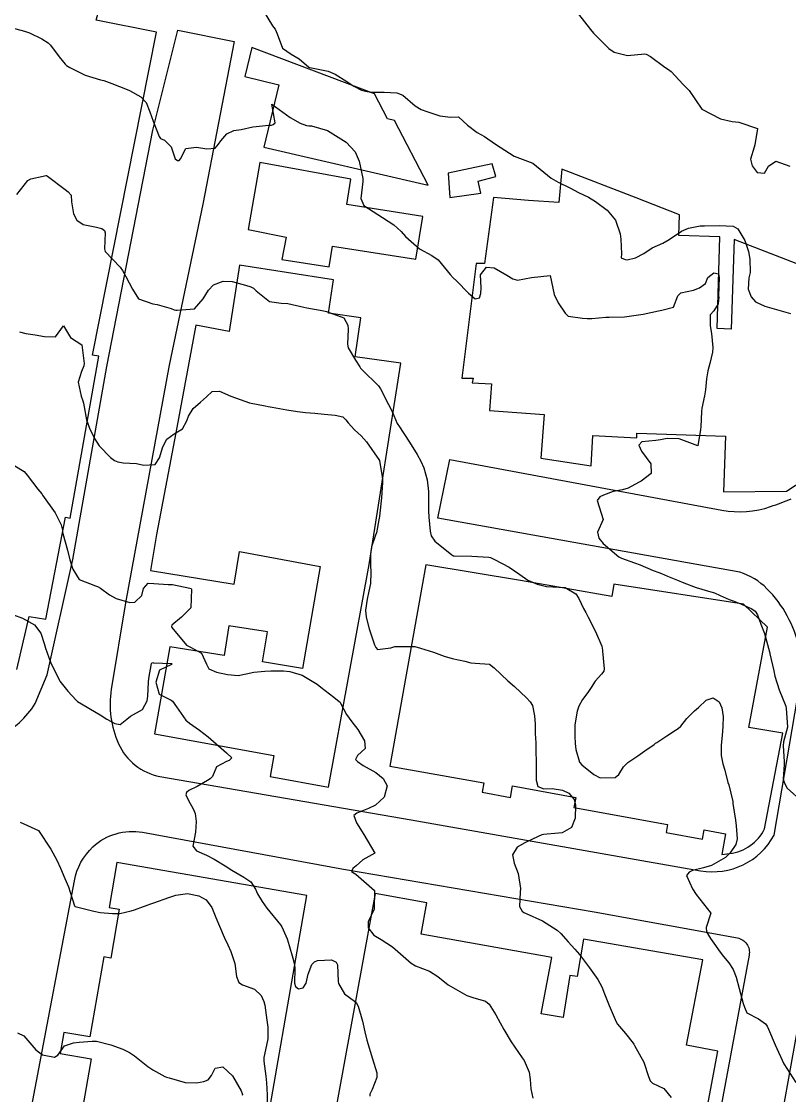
# Model space of a CAD drawing. Header units: metres. Extents: x 307586 to 320046, y 7427249 to 7434250.
# Drawn here: x 310984.7 to 311066.8, y 7432250.1 to 7432365 of the extents above; entities that cross this region are included whole.
import ezdxf

# ---------------------------------------------------------------- set-up
doc = ezdxf.new("R2010")
doc.units = ezdxf.units.M
doc.header["$MEASUREMENT"] = 0
for name, color, linetype in [('Curvas de Nivel 1m', 11, 'Continuous'), ('Curvas de Nivel 5m', 15, 'Continuous'), ('Edificações', 30, 'Continuous'), ('Vias Primárias', 230, 'Continuous')]:
    doc.layers.add(name, color=color, linetype=linetype)

msp = doc.modelspace()

# ---------------------------------------------------------------- linework, layer by layer
at = {"layer": 'Curvas de Nivel 1m', "flags": 128}
for points, elevation in [([(311044.27, 7432365.81), (311045.54, 7432364.16), (311045.85, 7432363.79), (311047.52, 7432362.14), (311048.06, 7432361.76), (311049.51, 7432361.38), (311051.35, 7432361.56), (311051.51, 7432361.55), (311051.95, 7432361.28), (311053.5, 7432360.13), (311053.77, 7432359.97), (311054.16, 7432359.69), (311055.47, 7432358.27), (311056.09, 7432357.66), (311057.44, 7432355.65), (311059.43, 7432354.63), (311060.69, 7432354.34), (311061.42, 7432354.25), (311063.41, 7432353.58), (311063.13, 7432351.85), (311063.04, 7432351.58), (311062.66, 7432350.31), (311062.82, 7432349.59), (311063.36, 7432348.88), (311064.14, 7432348.79), (311064.57, 7432349.56), (311065.38, 7432350.09), (311066.86, 7432349.54)], 734), ([(310983.53, 7432364.37), (310985, 7432363.99), (310985.53, 7432363.82), (310986.85, 7432363.16), (310987.52, 7432362.74), (310987.77, 7432362.49), (310988.71, 7432361.26), (310989.34, 7432360.47), (310989.49, 7432360.32), (310989.84, 7432360.11), (310991.48, 7432359.28), (310993.12, 7432358.78), (310993.47, 7432358.7), (310994.35, 7432358.41), (310995.15, 7432358.08), (310995.46, 7432357.95), (310996.21, 7432357.63), (310997.45, 7432356.97), (310998.02, 7432356.36), (310998.41, 7432355.38), (310998.75, 7432354.36), (310999.4, 7432352.71), (310999.55, 7432352.5), (310999.98, 7432352.34), (311000.67, 7432351.61), (311001.1, 7432350.32), (311001.37, 7432350.17), (311001.53, 7432350.16), (311001.7, 7432350.32), (311002.26, 7432351.44), (311003.39, 7432351.6), (311004.5, 7432351.4), (311005.39, 7432351.48), (311005.75, 7432351.9), (311005.98, 7432352.26), (311006.65, 7432353.01), (311007.4, 7432353.37), (311008.16, 7432353.49), (311009.41, 7432353.77), (311011.13, 7432353.92), (311011.41, 7432353.94), (311011.59, 7432354.02), (311011.81, 7432354.2), (311011.44, 7432356.2), (311013.42, 7432354.76), (311014.48, 7432354.16), (311015.17, 7432353.91), (311015.41, 7432353.88), (311015.69, 7432353.86), (311017.41, 7432353.36), (311019.39, 7432352.11), (311020.37, 7432351.08), (311020.81, 7432350.09), (311021.19, 7432348.24), (311021.2, 7432348.08), (311021.18, 7432347.92), (311020.97, 7432346.09), (311021.31, 7432345.33), (311023.29, 7432344.06), (311024.5, 7432343.26), (311025.28, 7432342.56), (311025.76, 7432342.03), (311027.26, 7432340.7), (311028.56, 7432340), (311029.25, 7432339.52), (311030.52, 7432337.97), (311030.86, 7432337.61), (311031.22, 7432337.29), (311032.5, 7432335.95), (311033.19, 7432335.37), (311033.66, 7432335.47), (311033.82, 7432335.93), (311033.83, 7432336.55), (311033.77, 7432337.93), (311034.43, 7432338.73), (311035.23, 7432338.68), (311036.58, 7432337.9), (311037.22, 7432337.5), (311037.73, 7432337.37), (311039.22, 7432337.64), (311041.22, 7432337.84), (311041.66, 7432335.84), (311042.1, 7432334.92), (311042.83, 7432333.82), (311043.17, 7432333.52), (311044.67, 7432333.3), (311045.17, 7432333.27), (311045.68, 7432333.27), (311047.17, 7432333.39), (311047.54, 7432333.4), (311049.17, 7432333.44), (311051.17, 7432333.72), (311052.8, 7432334.09), (311053.18, 7432334.13), (311054.41, 7432334.46), (311054.87, 7432335.67), (311055.21, 7432336), (311056.57, 7432336.3), (311057.21, 7432336.52), (311057.86, 7432337), (311058.11, 7432337.64), (311058.74, 7432338.13), (311059.23, 7432338.04), (311059.3, 7432337.63), (311059.25, 7432335.68), (311059.25, 7432335.63), (311059.27, 7432335.56), (311059.19, 7432334.82), (311058.73, 7432334.09), (311058.34, 7432333.64), (311058.33, 7432332.47), (311058.5, 7432331.64), (311058.64, 7432330.14), (311058.59, 7432329.64), (311058.31, 7432328.44), (311058.1, 7432327.64), (311057.95, 7432326.79), (311057.84, 7432325.64), (311057.74, 7432324.98), (311057.45, 7432323.65), (311057.41, 7432323.29), (311057.33, 7432321.65), (311057.3, 7432321.38), (311057.01, 7432319.65), (311055.02, 7432320.37), (311053.75, 7432320.42), (311053.02, 7432320.26), (311052.53, 7432320.19), (311051.02, 7432320.05), (311050.71, 7432319.72), (311051, 7432319.07), (311051.98, 7432317.71), (311052.02, 7432316.66), (311050.96, 7432315.87), (311050.69, 7432315.72), (311049.58, 7432315.12), (311048.95, 7432314.93), (311047.97, 7432314.73), (311046.94, 7432314.36), (311046.54, 7432314.17), (311046.25, 7432313.78), (311046.91, 7432311.77), (311046.29, 7432310.38), (311046.43, 7432309.77), (311046.88, 7432309.19), (311048.57, 7432307.75), (311048.86, 7432307.61), (311050.25, 7432307.12), (311050.85, 7432306.91), (311052.24, 7432306.31), (311052.85, 7432306.08), (311053.14, 7432305.99), (311053.79, 7432305.69), (311054.84, 7432305.25), (311055.53, 7432304.96), (311056.83, 7432304.47), (311058.43, 7432304.02), (311058.82, 7432303.9), (311059.4, 7432303.62), (311060.39, 7432303.19), (311060.81, 7432303.06), (311061.69, 7432302.71), (311062.8, 7432302.18), (311063.17, 7432301.95), (311063.4, 7432301.57), (311063.77, 7432300.55), (311064.17, 7432299.56), (311064.69, 7432297.6), (311064.7, 7432297.55), (311064.71, 7432297.52), (311064.74, 7432297.37), (311065.14, 7432295.55), (311065.27, 7432294.99), (311065.72, 7432293.54), (311066.42, 7432291.79), (311066.49, 7432291.53), (311066.6, 7432289.58), (311066.6, 7432289.53), (311066.19, 7432287.97), (311066.15, 7432287.53), (311066.26, 7432285.88), (311066.25, 7432285.53), (311066.16, 7432283.96), (311066.28, 7432283.53), (311066.58, 7432283.01), (311068.24, 7432281.51)], 736), ([(310984.17, 7432346.53), (310985.34, 7432348.01), (310985.66, 7432348.19), (310987, 7432348.49), (310987.27, 7432348.56), (310987.34, 7432348.55), (310987.46, 7432348.49), (310989.33, 7432347.04), (310989.67, 7432346.81), (310989.97, 7432346.46), (310990.04, 7432345.73), (310990.22, 7432344.46), (310990.6, 7432343.76), (310991.28, 7432343.32), (310992.69, 7432343.01), (310993.28, 7432342.89), (310993.54, 7432342.68), (310993.63, 7432342.41), (310993.54, 7432340.7), (310993.64, 7432340.41), (310995.23, 7432338.74), (310995.48, 7432338.39), (310995.84, 7432337.76), (310996.56, 7432336.38), (310997.19, 7432335.37), (310998.71, 7432334.82), (310999.18, 7432334.77), (311000.68, 7432334.33), (311001.02, 7432334.18), (311001.17, 7432334.13), (311001.34, 7432334.15), (311003.17, 7432334.3), (311004.11, 7432335.37), (311004.69, 7432336.28), (311005.21, 7432336.84), (311006.23, 7432337.24), (311007.21, 7432337.21), (311008.63, 7432336.81), (311009.21, 7432336.64), (311009.48, 7432336.5), (311009.77, 7432336.22), (311011.19, 7432335.09), (311012.46, 7432334.91), (311013.18, 7432334.87), (311014.88, 7432334.45), (311015.18, 7432334.38), (311016.62, 7432334.14), (311017.17, 7432334.03), (311017.3, 7432334.01), (311019.16, 7432333.32), (311019.59, 7432332.54), (311019.63, 7432332.1), (311019.54, 7432330.51), (311019.63, 7432330.1), (311020.39, 7432328.81), (311020.85, 7432328.08), (311020.95, 7432327.93), (311021.1, 7432327.76), (311022.85, 7432326.06), (311023.08, 7432325.72), (311023.93, 7432324.05), (311024.33, 7432323.32), (311024.86, 7432322.03), (311024.92, 7432321.92), (311025.03, 7432321.77), (311026.19, 7432320.02), (311026.99, 7432318.71), (311027.4, 7432318.01), (311027.7, 7432317.28), (311028.06, 7432316), (311028.2, 7432314.74), (311028.21, 7432314), (311028.22, 7432312.69), (311028.25, 7432312), (311028.38, 7432310.51), (311028.51, 7432309.99), (311028.88, 7432309.42), (311030.7, 7432307.96), (311030.8, 7432307.9), (311030.86, 7432307.88), (311030.95, 7432307.87), (311032.86, 7432307.82), (311034.66, 7432307.71), (311034.86, 7432307.67), (311035.28, 7432307.48), (311036.85, 7432306.65), (311037.99, 7432305.88), (311038.83, 7432305.27), (311039.85, 7432304.84), (311040.82, 7432304.59), (311042.14, 7432304.51), (311042.82, 7432304.49), (311043.97, 7432303.8), (311044.31, 7432303.3), (311044.8, 7432302.23), (311045.03, 7432301.79), (311045.29, 7432301.29), (311046.07, 7432299.78), (311046.75, 7432298.19), (311046.84, 7432297.77), (311046.84, 7432297.67), (311046.99, 7432295.77), (311046.95, 7432295.54), (311046.71, 7432295.19), (311046.04, 7432294.44), (311045.62, 7432293.78), (311045.24, 7432293.24), (311044.68, 7432292.5), (311044.28, 7432291.8), (311044.13, 7432291.26), (311043.88, 7432289.8), (311043.85, 7432288.59), (311043.89, 7432287.8), (311043.96, 7432287.14), (311044.37, 7432285.79), (311044.6, 7432285.52), (311045.9, 7432284.46), (311046.58, 7432284.11), (311048.19, 7432284.15), (311048.58, 7432284.47), (311049.06, 7432285.28), (311049.53, 7432285.74), (311050.61, 7432286.48), (311051.34, 7432286.99), (311052.35, 7432287.7), (311052.51, 7432287.81), (311052.63, 7432287.89), (311053.72, 7432288.6), (311054.65, 7432289.22), (311054.92, 7432289.4), (311055.22, 7432289.66), (311055.84, 7432290.48), (311056.67, 7432291.29), (311056.87, 7432291.45), (311057.08, 7432291.65), (311057.9, 7432292.42), (311058.68, 7432292.68), (311059.29, 7432292.24), (311059.59, 7432291.62), (311059.73, 7432290.68), (311059.68, 7432289.61), (311059.61, 7432288.64), (311059.52, 7432287.62), (311059.52, 7432286.52), (311059.7, 7432285.61), (311059.9, 7432284.92), (311060.25, 7432283.6), (311060.33, 7432283.35), (311060.57, 7432282.47), (311060.75, 7432281.6), (311060.78, 7432281.37), (311061.05, 7432279.59), (311061.13, 7432278.98), (311061.23, 7432277.59), (311061.09, 7432277), (311060.49, 7432276.09), (311059.98, 7432275.61), (311058.47, 7432274.74), (311057.62, 7432274.49), (311056.47, 7432274.19), (311056.1, 7432274.02), (311055.81, 7432273.66), (311056.44, 7432272.24), (311056.86, 7432271.65), (311058.41, 7432269.63), (311057.9, 7432268.12), (311057.95, 7432267.63), (311058.38, 7432266.93), (311058.93, 7432266.18), (311059.31, 7432265.62), (311059.77, 7432265.02), (311060.35, 7432264.31), (311060.8, 7432263.6), (311061.11, 7432262.81), (311061.46, 7432261.59), (311061.89, 7432259.99), (311062.01, 7432259.58), (311062.28, 7432258.97), (311063.51, 7432258.33), (311064.27, 7432257.81), (311064.45, 7432257.55), (311064.59, 7432257.22), (311065.29, 7432255.54), (311066.22, 7432253.53), (311067.49, 7432251.52)], 737), ([(310984.45, 7432331.83), (310985.14, 7432331.66), (310986.15, 7432331.49), (310987.14, 7432331.33), (310988.31, 7432331.31), (310989.15, 7432332.47), (310989.93, 7432331.24), (310991.13, 7432330.44), (310991.36, 7432328.44), (310991.35, 7432328.18), (310991.09, 7432327.57), (310990.72, 7432326.45), (310991.06, 7432324.95), (310991.25, 7432324.44), (310991.31, 7432324.18), (310991.62, 7432322.43), (310991.94, 7432321.51), (310992.48, 7432320.43), (310993, 7432319.65), (310994.18, 7432318.4), (310994.64, 7432318.06), (310994.98, 7432317.91), (310995.56, 7432317.81), (310996.98, 7432317.74), (310997.77, 7432317.57), (310998.98, 7432317.63), (310999.43, 7432318.34), (310999.81, 7432319.53), (311000.23, 7432320.33), (311001.02, 7432320.93), (311001.89, 7432321.44), (311002.36, 7432322.31), (311002.53, 7432322.81), (311003.05, 7432323.63), (311003.81, 7432324.29), (311004.47, 7432324.87), (311005.07, 7432325.46), (311005.85, 7432325.48), (311007.06, 7432324.96), (311009.05, 7432324.23), (311010.74, 7432323.9), (311011.05, 7432323.84), (311011.49, 7432323.76), (311013.05, 7432323.48), (311014.19, 7432323.31), (311015.04, 7432323.21), (311016.05, 7432323.13), (311017.04, 7432323.03), (311018.23, 7432322.93), (311019.04, 7432322.73), (311019.36, 7432322.43), (311019.61, 7432322.1), (311020.29, 7432321.36), (311021.02, 7432320.7), (311021.57, 7432320.07), (311022.98, 7432318.06), (311023.24, 7432316.33), (311023.28, 7432316.06), (311023.3, 7432315.72), (311023.17, 7432314.06), (311022.97, 7432312.12), (311022.96, 7432312.06), (311022.91, 7432311.7), (311022.64, 7432310.32), (311022.55, 7432310.06), (311022.1, 7432308.84), (311022, 7432308.07), (311022, 7432306.92), (311022.05, 7432306.07), (311022.01, 7432304.89), (311021.84, 7432304.07), (311021.64, 7432303.24), (311021.47, 7432302.07), (311021.54, 7432301.32), (311021.88, 7432300.07), (311022.45, 7432298.36), (311022.57, 7432298.06), (311022.74, 7432297.86), (311024.17, 7432298.04), (311024.62, 7432298.16), (311024.75, 7432298.18), (311026.59, 7432298.17), (311026.75, 7432298.15), (311027.37, 7432298), (311028.74, 7432297.56), (311029.9, 7432297.14), (311030.73, 7432296.89), (311032.1, 7432296.58), (311032.73, 7432296.43), (311033.19, 7432296.4), (311034.73, 7432296.27), (311035.23, 7432295.9), (311036.7, 7432294.51), (311037.42, 7432293.88), (311038.68, 7432292.69), (311039.07, 7432292.26), (311039.33, 7432291.86), (311039.56, 7432290.75), (311039.61, 7432289.86), (311039.64, 7432288.85), (311039.68, 7432287.85), (311039.7, 7432286.94), (311039.72, 7432285.85), (311039.72, 7432284.71), (311039.73, 7432283.85), (311039.92, 7432283.2), (311040.56, 7432282.95), (311041.43, 7432282.97), (311042.56, 7432282.78), (311043.21, 7432282.46), (311043.79, 7432281.8), (311043.95, 7432281.21), (311043.9, 7432279.8), (311043.5, 7432278.82), (311042.51, 7432278.25), (311042.13, 7432278.2), (311040.51, 7432278.06), (311040.33, 7432278.01), (311039.94, 7432277.85), (311038.5, 7432277.17), (311037.68, 7432276.69), (311037.19, 7432275.88), (311037.36, 7432274.99), (311037.8, 7432273.88), (311038.05, 7432272.26), (311038.03, 7432271.87), (311037.95, 7432270.34), (311038.23, 7432269.87), (311038.41, 7432269.72), (311038.67, 7432269.61), (311040.4, 7432268.81), (311041.97, 7432267.82), (311042.38, 7432267.45), (311043.14, 7432266.58), (311043.87, 7432265.8), (311044.35, 7432265.23), (311045.43, 7432263.78), (311046.32, 7432262.54), (311046.76, 7432261.77), (311047.05, 7432261.02), (311047.53, 7432259.76), (311048.27, 7432258.02), (311048.43, 7432257.75), (311049.3, 7432256.78), (311050.09, 7432255.72), (311050.16, 7432255.64), (311050.24, 7432255.5), (311051.24, 7432253.71), (311051.74, 7432252.17), (311051.94, 7432251.7), (311052.19, 7432251.45), (311053.38, 7432250.88), (311054.18, 7432249.92)], 738), ([(310983.95, 7432317.5), (310984.97, 7432316.9), (310985.29, 7432316.51), (310986.43, 7432315), (310986.84, 7432314.49), (310986.93, 7432314.37), (310988.28, 7432312.48), (310988.9, 7432311.19), (310989.05, 7432310.62), (310989.07, 7432310.47), (310989.11, 7432310.25), (310989.59, 7432308.46), (310989.85, 7432307.45), (310990.15, 7432306.45), (310990.83, 7432305.34), (310992.6, 7432304.64), (310992.82, 7432304.58), (310993.11, 7432304.42), (310994.08, 7432303.68), (310994.8, 7432303.3), (310996.28, 7432302.89), (310996.8, 7432302.92), (310997.56, 7432303.61), (310997.74, 7432304.36), (310998.23, 7432304.95), (310998.82, 7432304.92), (311000.35, 7432304.8), (311000.82, 7432304.79), (311002.69, 7432304.42), (311002.81, 7432304.37), (311002.86, 7432304.3), (311002.79, 7432302.3), (311001.79, 7432301.31), (311000.77, 7432300.46), (311000.72, 7432300.32), (311000.77, 7432300.19), (311002.34, 7432298.3), (311002.74, 7432298.11), (311003.92, 7432297.46), (311004.46, 7432296.27), (311004.72, 7432295.79), (311005.55, 7432295.42), (311006.71, 7432295.18), (311007.86, 7432295.08), (311008.71, 7432295.25), (311009.51, 7432295.42), (311010.71, 7432295.51), (311011.34, 7432295.57), (311012.71, 7432295.57), (311013.39, 7432295.49), (311014.71, 7432295.11), (311016.29, 7432294.13), (311016.69, 7432293.82), (311018.07, 7432292.73), (311018.67, 7432292.28), (311018.76, 7432292.2), (311018.81, 7432292.11), (311019.44, 7432290.88), (311020.01, 7432290.09), (311020.64, 7432289.27), (311021.36, 7432288.07), (311021.43, 7432287.25), (311020.61, 7432286.49), (311020.39, 7432286.08), (311020.6, 7432285.85), (311021.22, 7432285.45), (311022.58, 7432284.67), (311023.37, 7432284.05), (311023.78, 7432283.25), (311023.48, 7432282.05), (311022.54, 7432281.21), (311021.78, 7432280.83), (311020.54, 7432280.35), (311020.22, 7432280.08), (311020.52, 7432279.29), (311021.31, 7432278.07), (311022.48, 7432276.06), (311021.2, 7432275.34), (311020.46, 7432274.72), (311020.13, 7432274.41), (311019.97, 7432274.09), (311020.27, 7432273.91), (311020.45, 7432273.8), (311022.43, 7432272.06), (311022.41, 7432270.06), (311021.76, 7432268.7), (311021.77, 7432268.07), (311022.38, 7432267.28), (311023.14, 7432266.82), (311024.36, 7432266.03), (311026.34, 7432264.29), (311026.83, 7432264.01), (311028.33, 7432263.44), (311029.22, 7432262.87), (311030.31, 7432261.96), (311032.3, 7432260.83), (311032.96, 7432260.6), (311034.3, 7432260.22), (311034.71, 7432259.91), (311035.42, 7432258.75), (311035.88, 7432257.89), (311036.26, 7432257.21), (311037.04, 7432255.88), (311038.22, 7432254.17), (311038.44, 7432253.87), (311038.97, 7432252.63), (311039.1, 7432251.86), (311039.15, 7432250.83), (311039.38, 7432249.85)], 739), ([(310984.52, 7432279.37), (310986.5, 7432278.49), (310987.82, 7432276.48), (310988.47, 7432275.31), (310988.84, 7432274.46), (310989.32, 7432273.34), (310989.7, 7432272.45), (310989.88, 7432271.9), (310990.33, 7432270.44), (310990.41, 7432270.35), (310990.54, 7432270.31), (310992.4, 7432269.84), (310993.09, 7432269.72), (310994.4, 7432269.59), (310995.18, 7432269.6), (310996.41, 7432269.89), (310996.76, 7432270.01), (310997.73, 7432270.36), (310998.22, 7432270.54), (310998.42, 7432270.61), (310998.82, 7432270.74), (311000.42, 7432271.32), (311001.17, 7432271.57), (311002.43, 7432271.73), (311003.64, 7432271.5), (311004.42, 7432271.07), (311005.04, 7432270.26), (311005.47, 7432269.19), (311005.84, 7432268.26), (311006.37, 7432267.07), (311006.74, 7432266.25), (311007.05, 7432265.54), (311007.49, 7432264.24), (311007.68, 7432262.88), (311007.92, 7432262.23), (311008.31, 7432261.98), (311009.6, 7432261.51), (311010.3, 7432260.83), (311010.6, 7432260.2), (311010.69, 7432259.79), (311010.91, 7432258.19), (311011.01, 7432257.44), (311011.01, 7432256.19), (311010.9, 7432255.52), (311010.6, 7432254.2), (311010.59, 7432253.81), (311010.81, 7432252.19), (311010.88, 7432251.5), (311010.97, 7432250.19), (311010.95, 7432249.41)], 741), ([(310984.25, 7432256.85), (310984.93, 7432256.5), (310986.22, 7432255.02), (310986.93, 7432254.48), (310988.21, 7432254.23), (310988.56, 7432254.46), (310989.26, 7432255.43), (310990.23, 7432255.77), (310990.83, 7432255.84), (310992.24, 7432255.96), (310992.71, 7432255.93), (310994.23, 7432255.56), (310995.52, 7432255.08), (310996.22, 7432254.75), (310996.77, 7432254.36), (310998.2, 7432253.23), (310998.74, 7432252.89), (310999.7, 7432252.33), (311000.02, 7432252.16), (311000.19, 7432252.11), (311000.47, 7432252.04), (311002.19, 7432251.54), (311003.38, 7432251.48), (311004.19, 7432251.63), (311004.64, 7432251.81), (311005.01, 7432252.26), (311005.39, 7432253.06), (311006.2, 7432253.2), (311007.23, 7432252.24), (311008.18, 7432250.63), (311008.29, 7432250.34), (311008.3, 7432250.23), (311008.28, 7432250.12)], 742)]:
    msp.add_lwpolyline(points, dxfattribs=dict(at, elevation=elevation))
at = {"layer": 'Curvas de Nivel 5m', "flags": 128}
for points, elevation in [([(311010.52, 7432366.22), (311011.54, 7432364.58), (311011.81, 7432364.2), (311012.03, 7432363.69), (311012.6, 7432362.19), (311013.51, 7432361.54), (311014.36, 7432361.02), (311015.42, 7432360.15), (311015.49, 7432360.12), (311015.53, 7432360.12), (311017.49, 7432359.7), (311018.21, 7432359.4), (311019.47, 7432358.62), (311020.24, 7432358.1), (311021.05, 7432357.68), (311021.46, 7432357.57), (311022.05, 7432357.48), (311023.46, 7432357.46), (311024.81, 7432357.39), (311025.45, 7432357.13), (311026.8, 7432356.02), (311027.44, 7432355.62), (311028.03, 7432355.4), (311029.43, 7432354.93), (311030.58, 7432354.81), (311031.43, 7432354.82), (311032.39, 7432353.95), (311033.41, 7432353.17), (311034.2, 7432352.73), (311035.39, 7432351.91), (311037.38, 7432350.63), (311039.37, 7432349.87), (311041.35, 7432348.27), (311042.09, 7432347.83), (311043.34, 7432347.23), (311044.27, 7432346.74), (311045.33, 7432346.22), (311046.08, 7432345.78), (311047.31, 7432344.86), (311048.22, 7432343.76), (311048.7, 7432342.33), (311048.8, 7432341.75), (311048.85, 7432340.16), (311048.83, 7432339.75), (311049.25, 7432339.55), (311049.45, 7432339.54), (311050.36, 7432339.73), (311051.26, 7432340.22), (311052.15, 7432340.83), (311053.27, 7432341.3), (311053.96, 7432341.69), (311055.28, 7432342.59), (311056.03, 7432342.92), (311057.29, 7432343.16), (311057.75, 7432343.18), (311059.29, 7432343.21), (311060.8, 7432343.12), (311061.29, 7432342.84), (311062.05, 7432341.59), (311062.43, 7432340.42), (311062.6, 7432339.59), (311062.63, 7432338.18), (311062.47, 7432337.59), (311062.42, 7432336.38), (311062.73, 7432335.58), (311063.2, 7432335.05), (311064.18, 7432334.58), (311065.18, 7432334.28), (311066.93, 7432333.78)], 735), ([(310983.82, 7432301.56), (310984.78, 7432301.18), (310986.07, 7432300.5), (310986.76, 7432299.6), (310987.1, 7432298.49), (310987.23, 7432297.99), (310987.77, 7432296.48), (310988.7, 7432294.61), (310988.78, 7432294.47), (310989.63, 7432293.4), (310990.53, 7432292.44), (310990.6, 7432292.37), (310990.67, 7432292.27), (310991.08, 7432292.02), (310992.66, 7432291.11), (310993.09, 7432290.85), (310993.8, 7432290.4), (310994.65, 7432289.93), (310995.22, 7432289.81), (310995.95, 7432290.38), (310996.32, 7432290.71), (310996.66, 7432290.9), (310997.6, 7432291.43), (310998.11, 7432292.36), (310998.19, 7432292.84), (310998.27, 7432294.35), (310998.31, 7432294.74), (310998.58, 7432296.35), (310998.65, 7432296.42), (310998.72, 7432296.44), (310998.81, 7432296.43), (311000.72, 7432296.33), (311000.75, 7432296.32), (311000.75, 7432296.29), (311000.72, 7432296.24), (310999.43, 7432295.62), (310999.06, 7432294.34), (310999.4, 7432293.06), (311000.67, 7432292.43), (311000.82, 7432292.32), (311001.26, 7432291.72), (311002.25, 7432290.3), (311002.65, 7432289.98), (311003.7, 7432289.22), (311004.63, 7432288.52), (311004.93, 7432288.27), (311006.61, 7432286.78), (311007.17, 7432286.24), (311006.88, 7432285.97), (311006.6, 7432285.88), (311005.54, 7432285.31), (311005.1, 7432284.26), (311004.84, 7432284), (311004.57, 7432283.83), (311003.46, 7432283.18), (311002.56, 7432282.75), (311002.33, 7432282.53), (311002.27, 7432282.3), (311002.55, 7432281.69), (311003.05, 7432280.81), (311003.25, 7432280.29), (311003.37, 7432279.44), (311003.28, 7432278.29), (311002.99, 7432276.79), (311003.41, 7432276.29), (311004.48, 7432275.83), (311005.3, 7432275.43), (311006.46, 7432274.72), (311007.16, 7432274.24), (311008.45, 7432273.48), (311009.2, 7432272.98), (311009.71, 7432272.21), (311009.93, 7432271.71), (311010.42, 7432270.87), (311010.93, 7432270.19), (311012.39, 7432268.38), (311012.51, 7432268.18), (311013.08, 7432266.88), (311013.3, 7432266.17), (311013.69, 7432264.81), (311013.87, 7432264.16), (311013.9, 7432263.73), (311013.87, 7432262.16), (311013.97, 7432261.81), (311014.31, 7432261.55), (311014.79, 7432261.66), (311015.14, 7432262.14), (311015.34, 7432263.12), (311015.74, 7432264.14), (311016.03, 7432264.44), (311016.34, 7432264.59), (311017.83, 7432264.63), (311018.34, 7432264.4), (311018.47, 7432264.11), (311018.55, 7432262.34), (311018.59, 7432262.11), (311019.23, 7432261.02), (311020.29, 7432260.21), (311020.47, 7432260.08), (311020.69, 7432259.68), (311021.15, 7432258.07), (311021.39, 7432256.93), (311021.62, 7432256.07), (311022.21, 7432254.06), (311022.69, 7432252.55), (311022.69, 7432252.05), (311022.18, 7432250.79), (311021.95, 7432250.28), (311021.92, 7432250.06)], 740)]:
    msp.add_lwpolyline(points, dxfattribs=dict(at, elevation=elevation))
at = {"layer": 'Edificações'}
for points in [[(310984.16, 7432295.72), (310985.48, 7432301.39), (310987.28, 7432301.08), (310989.39, 7432312), (310989.87, 7432311.9), (310992.94, 7432329.24), (310992.27, 7432329.35), (310997.54, 7432355.98), (310999.1, 7432363.9), (310992.67, 7432365.17), (310993.61, 7432368.73), (310978.37, 7432375.15)], [(311074.35, 7432336.49), (311060.91, 7432341.7), (311060.6, 7432332.13), (311059.08, 7432332.18), (311059.39, 7432342), (311055, 7432342.14), (311055.07, 7432344.35), (311050.42, 7432346.17), (311042.47, 7432349.24), (311042.16, 7432345.67), (311038.9, 7432345.88), (311035.16, 7432346.21), (311034.22, 7432339.14), (311033.3, 7432339.14), (311031.77, 7432326.88), (311033, 7432326.88), (311032.89, 7432326.37), (311034.94, 7432326.27), (311034.73, 7432323.42), (311040.57, 7432323), (311040.23, 7432318.31), (311045.61, 7432317.5), (311045.78, 7432320.73), (311050.5, 7432320.48), (311050.5, 7432320.99), (311059.97, 7432320.67), (311059.78, 7432314.7), (311066.51, 7432314.77), (311069.3, 7432316.61)], [(310984.04, 7432189.38), (311000.45, 7432186.54), (311004.12, 7432207.71), (311007.79, 7432228.83), (311011.7, 7432251.4), (311015.19, 7432271.53), (310994.89, 7432275.05), (310994.05, 7432270.23), (310995.12, 7432270.05), (310994.22, 7432264.84), (310993.48, 7432264.97), (310991.99, 7432256.4), (310989.2, 7432256.88), (310988.81, 7432254.62), (310992.12, 7432254.04), (310990.28, 7432243.44), (310986.86, 7432244.03), (310982.44, 7432218.54), (310985.64, 7432217.98), (310984.5, 7432211.41)], [(311057.41, 7432245.56), (311059.18, 7432254.88), (311055.82, 7432255.52), (311057.55, 7432264.63), (311044.81, 7432266.86), (311044.11, 7432262.87), (311043.34, 7432262.98), (311042.61, 7432258.47), (311040.26, 7432258.87), (311041.4, 7432264.88), (311027.43, 7432267.41), (311028.03, 7432270.75), (311022.51, 7432271.75), (311017.22, 7432242.87)]]:
    msp.add_lwpolyline(points, dxfattribs=at)
for points in [[(311010.59, 7432351.6), (311028.19, 7432347.53), (311024.56, 7432354.42), (311023.81, 7432354.61), (311022.43, 7432357.3), (311009.33, 7432362.26), (311008.58, 7432359.13), (311012.19, 7432358.26)], [(311008.93, 7432342.76), (311013, 7432341.96), (311012.53, 7432339.58), (311017.58, 7432338.79), (311017.93, 7432341), (311026.86, 7432339.6), (311027.59, 7432344.16), (311019.48, 7432345.46), (311019.91, 7432348.15), (311010.16, 7432349.95)], [(311030.32, 7432348.79), (311030.51, 7432346.21), (311033.81, 7432346.68), (311033.54, 7432347.93), (311035.4, 7432348.44), (311035.03, 7432349.81)], [(311000.53, 7432298.12), (310998.89, 7432288.83), (311011.67, 7432286.51), (311011.26, 7432284.25), (311017.53, 7432283.11), (311021.87, 7432306.95), (311025.24, 7432328.46), (311020.38, 7432329.15), (311020.98, 7432333.32), (311017.53, 7432333.81), (311018.04, 7432337.39), (311008, 7432338.97), (311006.9, 7432331.88), (311003.32, 7432332.54), (311001.2, 7432321.02), (310999.13, 7432310.14), (310998.47, 7432306.3), (311007.42, 7432304.84), (311008.01, 7432308.34), (311016.61, 7432306.72), (311014.73, 7432295.8), (311010.47, 7432296.52), (311011, 7432299.73), (311006.84, 7432300.38), (311006.34, 7432297.21)]]:
    msp.add_lwpolyline(points, close=True, dxfattribs=at)
msp.add_lwpolyline([(311038.07, 7432305.24), (311027.93, 7432306.91), (311024.09, 7432285.36), (311034.12, 7432283.57), (311033.94, 7432282.57), (311036.98, 7432282.01), (311037.21, 7432283.25), (311043.97, 7432282.02), (311043.77, 7432280.93), (311053.78, 7432279.11), (311053.63, 7432278.27), (311057.53, 7432277.56), (311057.71, 7432278.56), (311059.98, 7432278.14), (311059.58, 7432275.9), (311060.42, 7432276.01, 0.251175), (311064.16, 7432278.66), (311066.13, 7432288.9), (311062.49, 7432289.5), (311064.46, 7432300.23), (311061.9, 7432302.69), (311048.02, 7432304.85), (311047.82, 7432303.53)], format="xyb", close=True, dxfattribs=at)
at = {"layer": 'Vias Primárias'}
for points in [[(310982.25, 7432288.57, 0.145084), (310986.13, 7432292.07), (310987.41, 7432295.12), (310990.16, 7432307.49), (310993.82, 7432328.11), (310998.71, 7432353.4), (311001.39, 7432364.11), (311007.42, 7432362.89), (311004.06, 7432345.47), (311000.47, 7432328.27), (310995.81, 7432302.84), (310994.28, 7432293.57, 0.148356), (310995.05, 7432287.77, 0.242104), (310999.48, 7432284.26), (311026.36, 7432279.61), (311057.31, 7432274.18, 0.322659), (311065.19, 7432277.99), (311067.94, 7432294.11, 0.095157)], [(311067.86, 7432298.02, 0.14424), (311064.42, 7432304.35, 0.122247), (311061.51, 7432306.11), (311056.93, 7432306.95), (311029.22, 7432311.91), (311030.51, 7432318.18), (311059.6, 7432312.76, 0.129287), (311064.81, 7432313.14, 0.016132), (311067.02, 7432313.98, 0.182073)]]:
    msp.add_lwpolyline(points, format="xyb", dxfattribs=at)
for points in [[(310970.62, 7432166.5), (310975.08, 7432191.88), (310979.41, 7432215.21), (310983.45, 7432236.78), (310987.42, 7432257.71), (310990.33, 7432273.11, -0.159067), (310992.32, 7432276.73, -0.238286), (310997.63, 7432278.29), (311019.12, 7432274.33), (311045.94, 7432269.78), (311061.25, 7432266.99, -0.415534), (311062.51, 7432265.15), (311058.5, 7432243.47), (311053.56, 7432213.06), (311048.86, 7432188.38), (311044.26, 7432160.36), (311042.65, 7432151.97, -0.241997), (311038.52, 7432146.7, -0.192548), (311034.05, 7432146.47), (310995.61, 7432153.12), (310976.87, 7432156.69, -0.266158), (310970.45, 7432162.19), (310970.33, 7432163.3)], [(311156.36, 7432249.4), (311127.43, 7432254.42), (311097.43, 7432259.66), (311074.51, 7432263.6, 0.31189), (311068.29, 7432260.72), (311064.7, 7432240.7), (311059.63, 7432211.92), (311056.82, 7432196.35), (311053.94, 7432180.96), (311051.75, 7432167.4), (311049.13, 7432152.44, 0.028584), (311048.78, 7432149.46, 0.177259), (311050.35, 7432144.22, 0.178419), (311053.59, 7432142.12), (311076.59, 7432137.83), (311112.01, 7432131.54), (311130.73, 7432128.39, 0.237249), (311136.68, 7432130.22, 0.172646), (311137.91, 7432132.67), (311144.38, 7432169.04), (311148.05, 7432190.65), (311152.86, 7432218.2), (311157.58, 7432247.18, 0.345208)]]:
    msp.add_lwpolyline(points, format="xyb", close=True, dxfattribs=at)

doc.saveas('drawing.dxf')
